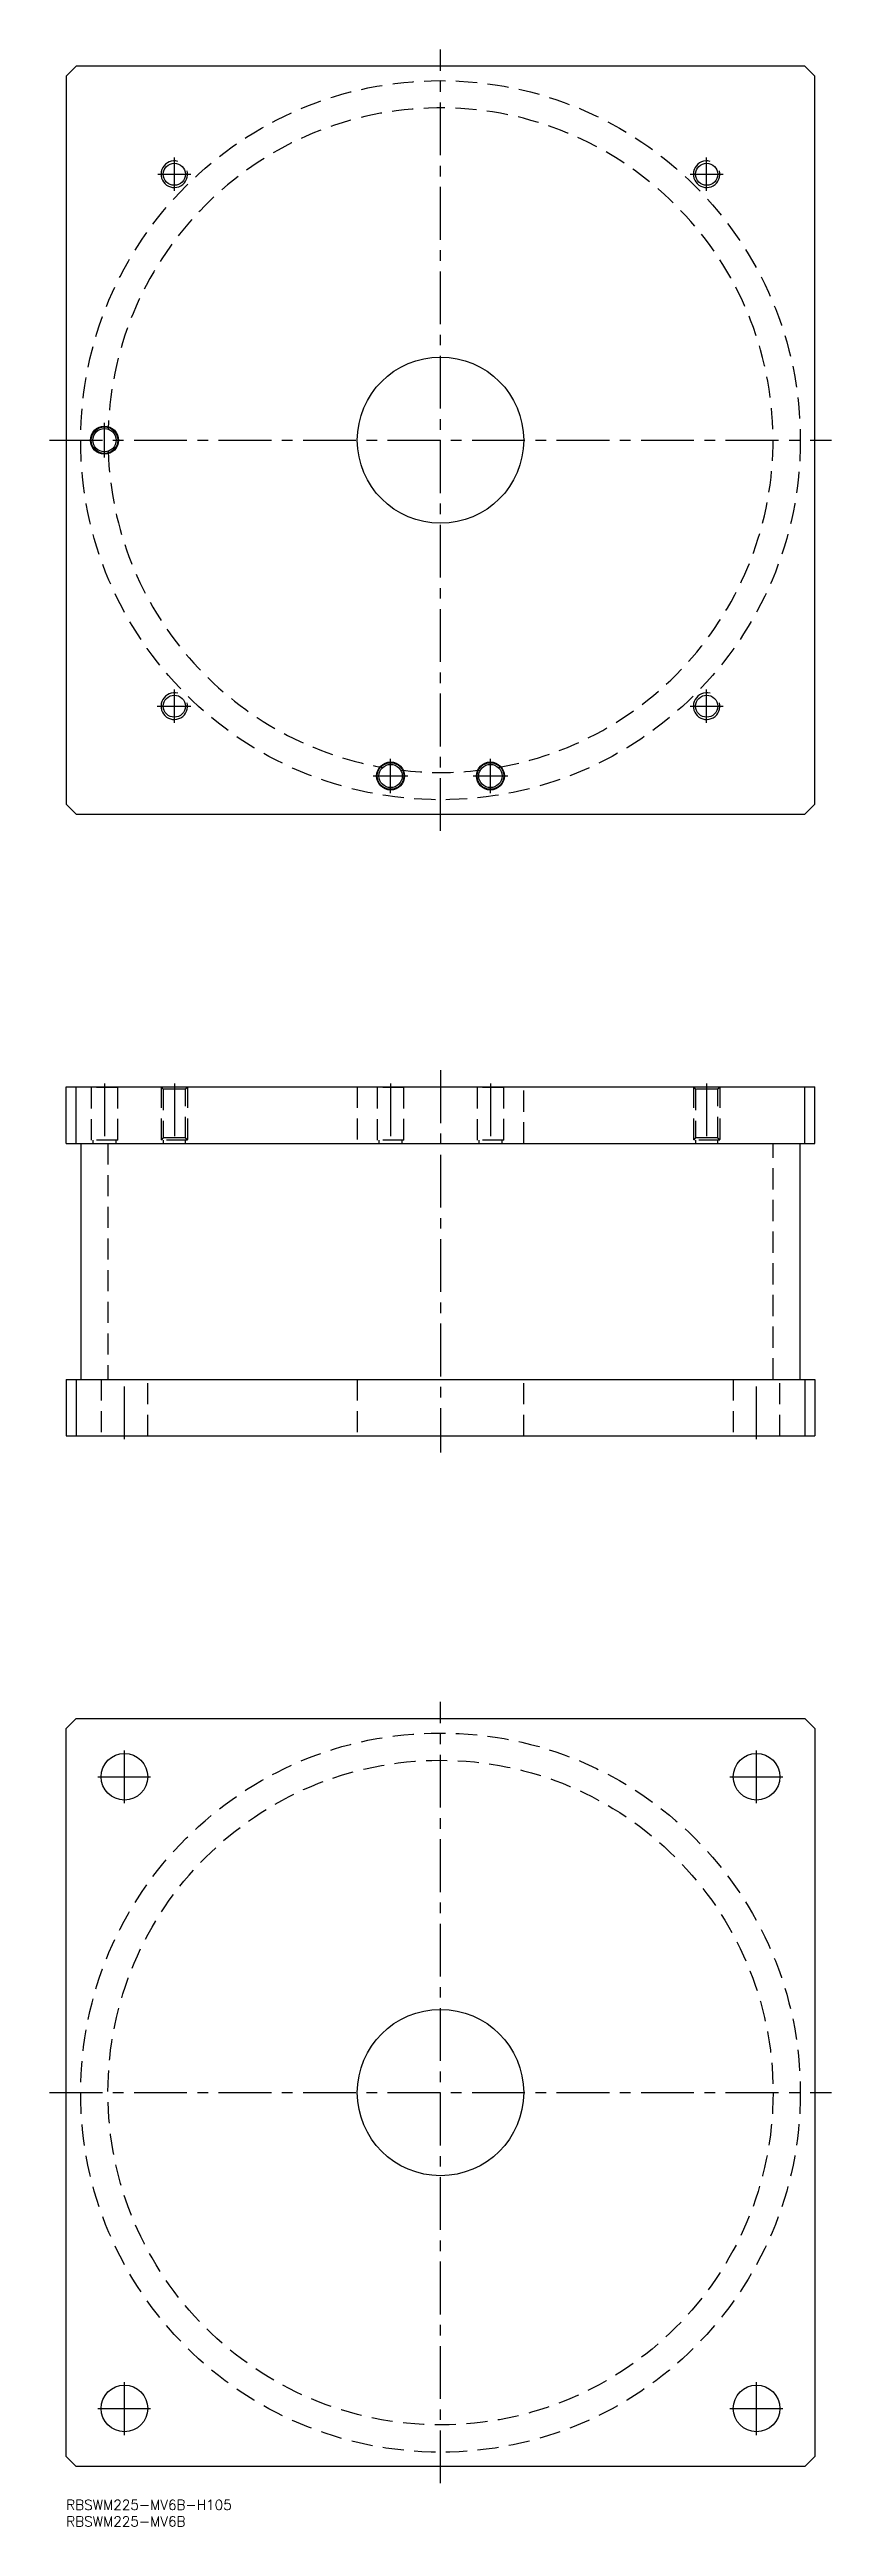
# Model space of a CAD drawing. Extents: x -5 to 230, y -8 to 737.
import ezdxf

# ---------------------------------------------------------------- set-up
doc = ezdxf.new("R2010")
doc.units = 0
doc.header["$LTSCALE"] = 0.5
doc.linetypes.add('CENTER', pattern=[50.8, 31.75, -6.35, 6.35, -6.35])
doc.linetypes.add('DASHED', pattern=[19.05, 12.7, -6.35])
for name, color, linetype in [('MSM_CENTER', 1, 'CENTER'), ('MSM_CONTINUOUS', 7, 'CONTINUOUS'), ('MSM_DASHED', 4, 'DASHED'), ('MSM_NARROW', 5, 'CONTINUOUS'), ('MSM_PART_NUMBER', 7, 'CONTINUOUS')]:
    doc.layers.add(name, color=color, linetype=linetype)
doc.styles.get("Standard").update_dxf_attribs({"font": 'txt.shx', "height": 3, "bigfont": 'bigfont.shx'})

msp = doc.modelspace()

# ---------------------------------------------------------------- linework, layer by layer
at = {"layer": 'MSM_CENTER'}
for p, q in [((112.5, 502), (112.5, 737)), ((32.5, 694.5), (32.5, 704.5)), ((192.5, 694.5), (192.5, 704.5)), ((27.5, 699.5), (37.5, 699.5)), ((187.5, 699.5), (197.5, 699.5)), ((-5, 619.5), (230, 619.5)), ((11.5, 614.3), (11.5, 624.7)), ((32.5, 534.5), (32.5, 544.5)), ((192.5, 534.5), (192.5, 544.5)), ((27.3, 539.5), (37.5, 539.5)), ((187.5, 539.5), (197.5, 539.5)), ((97.5, 513.3), (97.5, 523.7)), ((127.5, 513.3), (127.5, 523.7)), ((92.3, 518.5), (102.7, 518.5)), ((122.3, 518.5), (132.7, 518.5)), ((11.5, 426), (11.5, 407)), ((32.5, 426), (32.5, 407)), ((97.5, 426), (97.5, 407)), ((112.5, 430), (112.5, 315)), ((127.5, 426), (127.5, 407)), ((192.5, 426), (192.5, 407)), ((17.5, 319), (17.5, 338)), ((207.5, 319), (207.5, 338)), ((112.5, 5), (112.5, 240)), ((17.5, 209.5), (17.5, 225.5)), ((207.5, 209.5), (207.5, 225.5)), ((9.5, 217.5), (25.5, 217.5)), ((199.5, 217.5), (215.5, 217.5)), ((-5, 122.5), (230, 122.5)), ((17.5, 19.5), (17.5, 35.5)), ((207.5, 19.5), (207.5, 35.5)), ((9.5, 27.5), (25.5, 27.5)), ((199.5, 27.5), (215.5, 27.5))]:
    msp.add_line(p, q, dxfattribs=at)
at = {"layer": 'MSM_CONTINUOUS'}
for p, q in [((3, 732), (0, 729)), ((222, 732), (3, 732)), ((225, 729), (222, 732)), ((0, 729), (0, 510)), ((225, 510), (225, 729)), ((0, 510), (3, 507)), ((3, 507), (222, 507)), ((222, 507), (225, 510)), ((0, 425), (225, 425)), ((0, 408), (0, 425)), ((3, 408), (3, 425)), ((222, 408), (222, 425)), ((225, 408), (225, 425)), ((0, 408), (225, 408)), ((4.35, 408), (4.35, 337)), ((220.65, 337), (220.65, 408)), ((0, 337), (0, 320)), ((0, 337), (225, 337)), ((3, 337), (3, 320)), ((222, 337), (222, 320)), ((225, 337), (225, 320)), ((0, 320), (225, 320)), ((0, 232), (3, 235)), ((0, 13), (0, 232)), ((3, 235), (222, 235)), ((222, 235), (225, 232)), ((225, 232), (225, 13)), ((3, 10), (0, 13)), ((222, 10), (3, 10)), ((225, 13), (222, 10))]:
    msp.add_line(p, q, dxfattribs=at)
for centre, radius in [((32.5, 699.5), 3.3235), ((192.5, 699.5), 3.3235), ((112.5, 619.5), 25), ((11.5, 619.5), 4.2), ((11.5, 619.5), 4), ((11.5, 619.5), 3.5), ((32.5, 539.5), 3.3235), ((192.5, 539.5), 3.3235), ((97.5, 518.5), 4.2), ((97.5, 518.5), 4), ((97.5, 518.5), 3.5), ((127.5, 518.5), 4.2), ((127.5, 518.5), 4), ((127.5, 518.5), 3.5), ((17.5, 217.5), 7), ((207.5, 217.5), 7), ((112.5, 122.5), 25), ((17.5, 27.5), 7), ((207.5, 27.5), 7)]:
    msp.add_circle(centre, radius, dxfattribs=at)
at = {"layer": 'MSM_DASHED'}
for p, q in [((7.3, 425), (7.5, 424.8)), ((7.5, 424.8), (7.5, 409)), ((15.5, 424.8), (7.5, 424.8)), ((15.5, 424.8), (15.7, 425)), ((15.5, 409), (15.5, 424.8)), ((28.5, 425), (29.1765, 424.3235)), ((28.5, 425), (28.5, 409)), ((35.8235, 424.3235), (36.5, 425)), ((36.5, 425), (36.5, 409)), ((87.5, 425), (87.5, 408)), ((93.3, 425), (93.5, 424.8)), ((93.5, 424.8), (93.5, 409)), ((101.5, 424.8), (93.5, 424.8)), ((101.5, 424.8), (101.7, 425)), ((101.5, 409), (101.5, 424.8)), ((123.3, 425), (123.5, 424.8)), ((123.5, 424.8), (123.5, 409)), ((131.5, 424.8), (123.5, 424.8)), ((131.5, 424.8), (131.7, 425)), ((131.5, 409), (131.5, 424.8)), ((137.5, 408), (137.5, 425)), ((188.5, 425), (189.1765, 424.3235)), ((188.5, 425), (188.5, 409)), ((195.8235, 424.3235), (196.5, 425)), ((196.5, 425), (196.5, 409)), ((29.1765, 424.3235), (29.1765, 409.6765)), ((35.8235, 424.3235), (29.1765, 424.3235)), ((35.8235, 409.6765), (35.8235, 424.3235)), ((189.1765, 424.3235), (189.1765, 409.6765)), ((195.8235, 424.3235), (189.1765, 424.3235)), ((195.8235, 409.6765), (195.8235, 424.3235)), ((15.5, 409), (7.5, 409)), ((8, 409), (8, 408)), ((12.55, 408), (12.55, 337)), ((15, 408), (15, 409)), ((29.1765, 409.6765), (28.5, 409)), ((36.5, 409), (28.5, 409)), ((35.8235, 409.6765), (29.1765, 409.6765)), ((29.1765, 409), (29.1765, 408)), ((36.5, 409), (35.8235, 409.6765)), ((35.8235, 408), (35.8235, 409)), ((101.5, 409), (93.5, 409)), ((94, 409), (94, 408)), ((101, 408), (101, 409)), ((131.5, 409), (123.5, 409)), ((124, 409), (124, 408)), ((131, 408), (131, 409)), ((189.1765, 409.6765), (188.5, 409)), ((196.5, 409), (188.5, 409)), ((195.8235, 409.6765), (189.1765, 409.6765)), ((189.1765, 409), (189.1765, 408)), ((196.5, 409), (195.8235, 409.6765)), ((195.8235, 408), (195.8235, 409)), ((212.45, 337), (212.45, 408)), ((10.5, 337), (10.5, 320)), ((24.5, 320), (24.5, 337)), ((87.5, 337), (87.5, 320)), ((137.5, 320), (137.5, 337)), ((200.5, 337), (200.5, 320)), ((214.5, 320), (214.5, 337))]:
    msp.add_line(p, q, dxfattribs=at)
for centre, radius in [((112.5, 619.5), 108.15), ((112.5, 122.5), 108.15), ((112.5, 122.5), 99.95)]:
    msp.add_circle(centre, radius, dxfattribs=at)
for start, end in [(280.0104927, 178.095946), (181.904054, 259.9895073), (263.1154382, 276.8845618)]:
    msp.add_arc((112.5, 619.5), 99.95, start, end, dxfattribs=at)
at = {"layer": 'MSM_NARROW'}
for centre in [(32.5, 699.5), (192.5, 699.5), (32.5, 539.5), (192.5, 539.5)]:
    msp.add_arc(centre, 4, 75, 15, dxfattribs=at)

# ---------------------------------------------------------------- texts
at = {"layer": 'MSM_PART_NUMBER'}
for s, p in [('RBSWM225-MV6B-H105', (0, -3)), ('RBSWM225-MV6B', (0, -8))]:
    msp.add_text(s, height=3, dxfattribs=at).set_placement(p)

doc.saveas('drawing.dxf')
